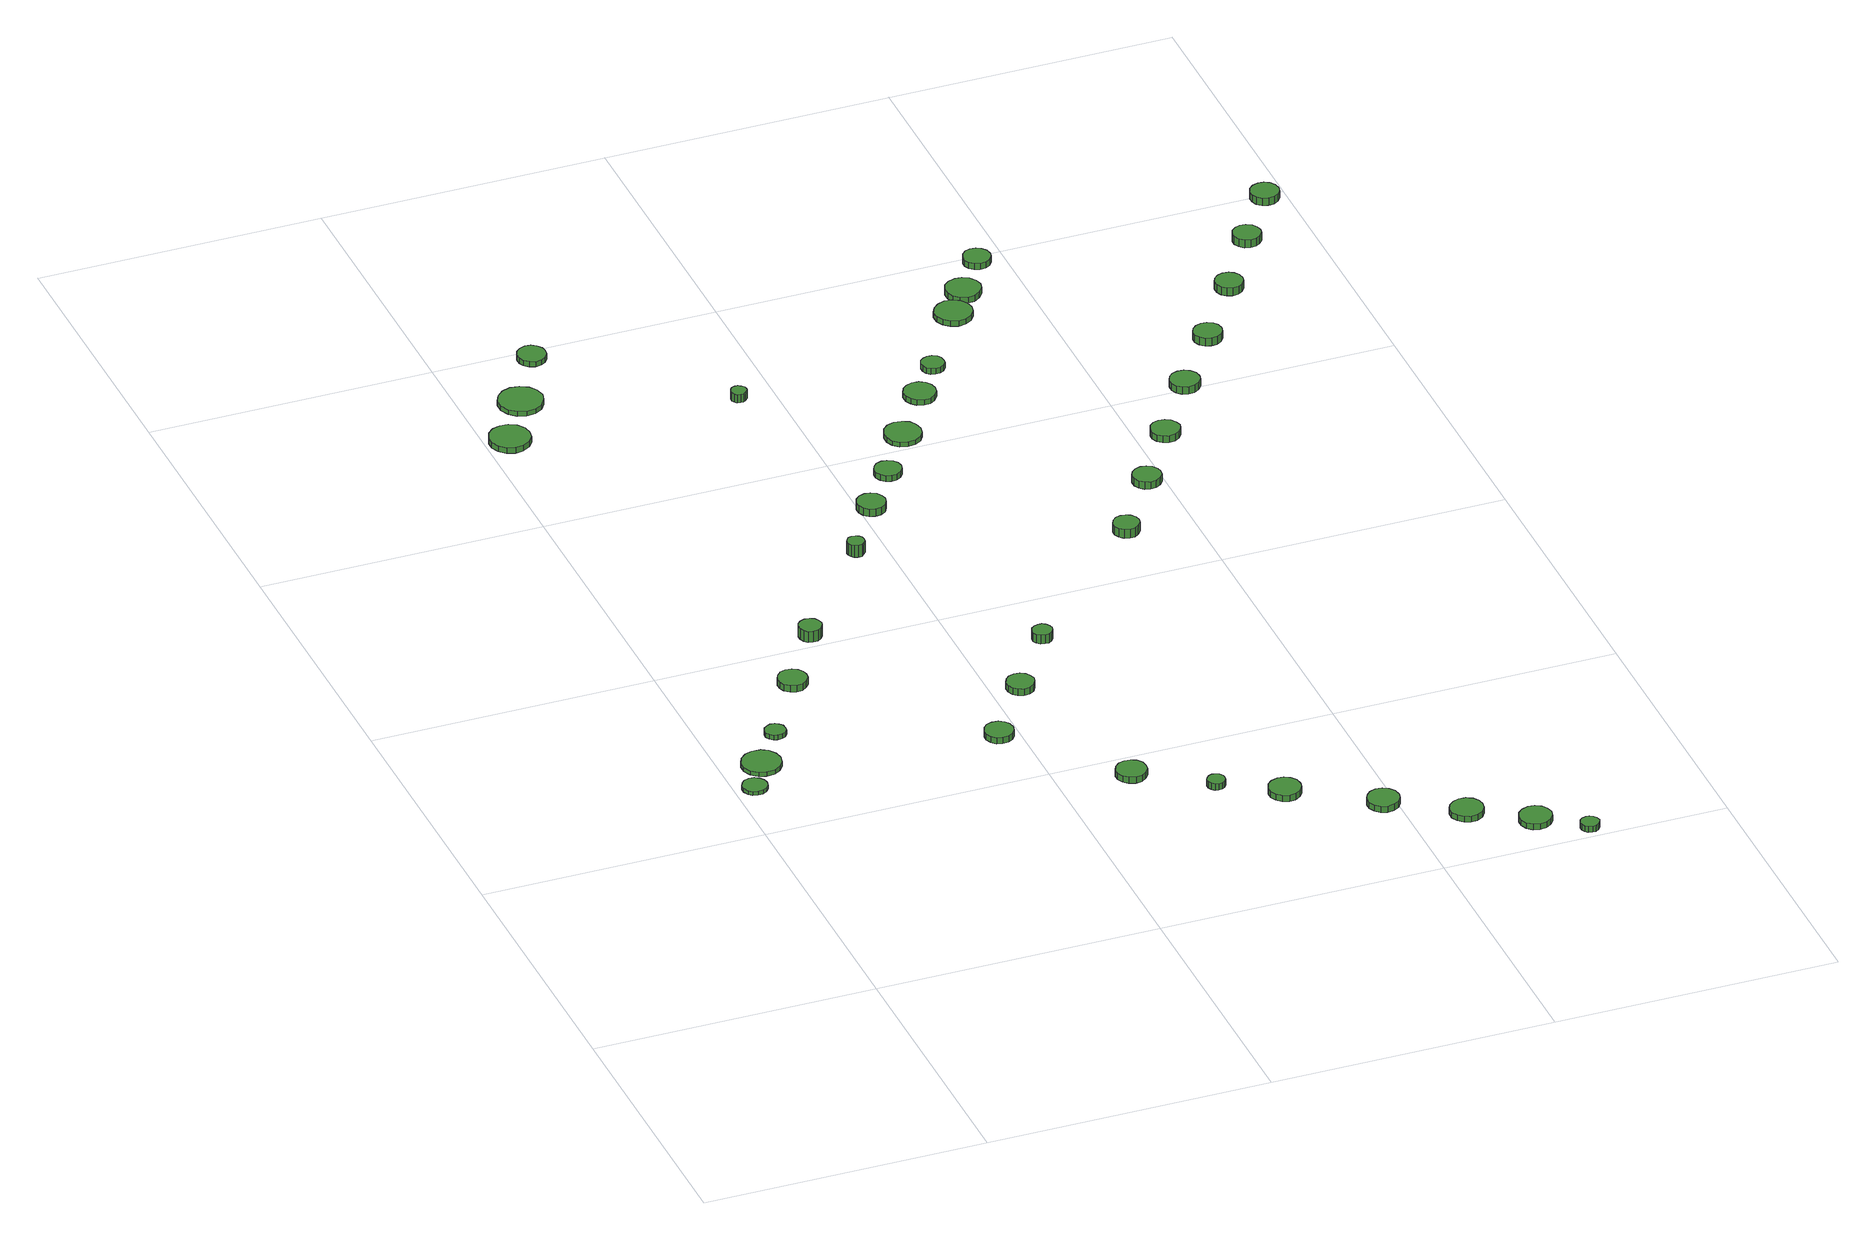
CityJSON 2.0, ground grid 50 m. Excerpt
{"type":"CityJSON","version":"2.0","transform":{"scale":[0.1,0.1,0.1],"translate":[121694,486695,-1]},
"CityObjects":{
"tree1":{"type":"SolitaryVegetationObject","attributes":{"function":"something"},"geometry":[{"type":"MultiSurface","lod":"1","boundaries":[[[0,1,2,3,4,5,6,7,8,9,10,11,12,13,14]],[[15,16,17,18,19,20,21,22,23,24,25,26,27,28,29]],[[0,29,28,1]],[[1,28,27,2]],[[2,27,26,3]],[[3,26,25,4]],[[4,25,24,5]],[[5,24,23,6]],[[6,23,22,7]],[[7,22,21,8]],[[8,21,20,9]],[[9,20,19,10]],[[10,19,18,11]],[[11,18,17,12]],[[12,17,16,13]],[[13,16,15,14]],[[14,15,29,0]]]}]},
"tree2":{"type":"SolitaryVegetationObject","attributes":{"function":"something"},"geometry":[{"type":"MultiSurface","lod":"1","boundaries":[[[30,31,32,33,34,35,36,37,38,39,40,41,42,43,44]],[[45,46,47,48,49,50,51,52,53,54,55,56,57,58,59]],[[30,59,58,31]],[[31,58,57,32]],[[32,57,56,33]],[[33,56,55,34]],[[34,55,54,35]],[[35,54,53,36]],[[36,53,52,37]],[[37,52,51,38]],[[38,51,50,39]],[[39,50,49,40]],[[40,49,48,41]],[[41,48,47,42]],[[42,47,46,43]],[[43,46,45,44]],[[44,45,59,30]]]}]},
"tree3":{"type":"SolitaryVegetationObject","attributes":{"function":"something"},"geometry":[{"type":"MultiSurface","lod":"1","boundaries":[[[60,61,62,63,64,65,66,67,68,69,70,71,72,73,74]],[[75,76,77,78,79,80,81,82,83,84,85,86,87,88,89]],[[60,89,88,61]],[[61,88,87,62]],[[62,87,86,63]],[[63,86,85,64]],[[64,85,84,65]],[[65,84,83,66]],[[66,83,82,67]],[[67,82,81,68]],[[68,81,80,69]],[[69,80,79,70]],[[70,79,78,71]],[[71,78,77,72]],[[72,77,76,73]],[[73,76,75,74]],[[74,75,89,60]]]}]},
"tree4":{"type":"SolitaryVegetationObject","attributes":{"function":"something"},"geometry":[{"type":"MultiSurface","lod":"1","boundaries":[[[90,91,92,93,94,95,96,97,98,99,100,101,102,103,104]],[[105,106,107,108,109,110,111,112,113,114,115,116,117,118,119]],[[90,119,118,91]],[[91,118,117,92]],[[92,117,116,93]],[[93,116,115,94]],[[94,115,114,95]],[[95,114,113,96]],[[96,113,112,97]],[[97,112,111,98]],[[98,111,110,99]],[[99,110,109,100]],[[100,109,108,101]],[[101,108,107,102]],[[102,107,106,103]],[[103,106,105,104]],[[104,105,119,90]]]}]},
"tree5":{"type":"SolitaryVegetationObject","attributes":{"function":"something"},"geometry":[{"type":"MultiSurface","lod":"1","boundaries":[[[120,121,122,123,124,125,126,127,128,129,130,131,132,133,134]],[[135,136,137,138,139,140,141,142,143,144,145,146,147,148,149]],[[120,149,148,121]],[[121,148,147,122]],[[122,147,146,123]],[[123,146,145,124]],[[124,145,144,125]],[[125,144,143,126]],[[126,143,142,127]],[[127,142,141,128]],[[128,141,140,129]],[[129,140,139,130]],[[130,139,138,131]],[[131,138,137,132]],[[132,137,136,133]],[[133,136,135,134]],[[134,135,149,120]]]}]},
"tree6":{"type":"SolitaryVegetationObject","attributes":{"function":"something"},"geometry":[{"type":"MultiSurface","lod":"1","boundaries":[[[150,151,152,153,154,155,156,157,158,159,160,161,162,163,164]],[[165,166,167,168,169,170,171,172,173,174,175,176,177,178,179]],[[150,179,178,151]],[[151,178,177,152]],[[152,177,176,153]],[[153,176,175,154]],[[154,175,174,155]],[[155,174,173,156]],[[156,173,172,157]],[[157,172,171,158]],[[158,171,170,159]],[[159,170,169,160]],[[160,169,168,161]],[[161,168,167,162]],[[162,167,166,163]],[[163,166,165,164]],[[164,165,179,150]]]}]},
"tree7":{"type":"SolitaryVegetationObject","attributes":{"function":"something"},"geometry":[{"type":"MultiSurface","lod":"1","boundaries":[[[180,181,182,183,184,185,186,187,188,189,190,191,192,193,194]],[[195,196,197,198,199,200,201,202,203,204,205,206,207,208,209]],[[180,209,208,181]],[[181,208,207,182]],[[182,207,206,183]],[[183,206,205,184]],[[184,205,204,185]],[[185,204,203,186]],[[186,203,202,187]],[[187,202,201,188]],[[188,201,200,189]],[[189,200,199,190]],[[190,199,198,191]],[[191,198,197,192]],[[192,197,196,193]],[[193,196,195,194]],[[194,195,209,180]]]}]},
"tree8":{"type":"SolitaryVegetationObject","attributes":{"function":"something"},"geometry":[{"type":"MultiSurface","lod":"1","boundaries":[[[210,211,212,213,214,215,216,217,218,219,220,221,222,223,224]],[[225,226,227,228,229,230,231,232,233,234,235,236,237,238,239]],[[210,239,238,211]],[[211,238,237,212]],[[212,237,236,213]],[[213,236,235,214]],[[214,235,234,215]],[[215,234,233,216]],[[216,233,232,217]],[[217,232,231,218]],[[218,231,230,219]],[[219,230,229,220]],[[220,229,228,221]],[[221,228,227,222]],[[222,227,226,223]],[[223,226,225,224]],[[224,225,239,210]]]}]},
"tree9":{"type":"SolitaryVegetationObject","attributes":{"function":"something"},"geometry":[{"type":"MultiSurface","lod":"1","boundaries":[[[240,241,242,243,244,245,246,247,248,249,250,251,252,253,254]],[[255,256,257,258,259,260,261,262,263,264,265,266,267,268,269]],[[240,269,268,241]],[[241,268,267,242]],[[242,267,266,243]],[[243,266,265,244]],[[244,265,264,245]],[[245,264,263,246]],[[246,263,262,247]],[[247,262,261,248]],[[248,261,260,249]],[[249,260,259,250]],[[250,259,258,251]],[[251,258,257,252]],[[252,257,256,253]],[[253,256,255,254]],[[254,255,269,240]]]}]},
"tree10":{"type":"SolitaryVegetationObject","attributes":{"function":"something"},"geometry":[{"type":"MultiSurface","lod":"1","boundaries":[[[270,271,272,273,274,275,276,277,278,279,280,281,282,283,284]],[[285,286,287,288,289,290,291,292,293,294,295,296,297,298,299]],[[270,299,298,271]],[[271,298,297,272]],[[272,297,296,273]],[[273,296,295,274]],[[274,295,294,275]],[[275,294,293,276]],[[276,293,292,277]],[[277,292,291,278]],[[278,291,290,279]],[[279,290,289,280]],[[280,289,288,281]],[[281,288,287,282]],[[282,287,286,283]],[[283,286,285,284]],[[284,285,299,270]]]}]},
"tree11":{"type":"SolitaryVegetationObject","attributes":{"function":"something"},"geometry":[{"type":"MultiSurface","lod":"1","boundaries":[[[300,301,302,303,304,305,306,307,308,309,310,311,312,313,314]],[[315,316,317,318,319,320,321,322,323,324,325,326,327,328,329]],[[300,329,328,301]],[[301,328,327,302]],[[302,327,326,303]],[[303,326,325,304]],[[304,325,324,305]],[[305,324,323,306]],[[306,323,322,307]],[[307,322,321,308]],[[308,321,320,309]],[[309,320,319,310]],[[310,319,318,311]],[[311,318,317,312]],[[312,317,316,313]],[[313,316,315,314]],[[314,315,329,300]]]}]},
"tree12":{"type":"SolitaryVegetationObject","attributes":{"function":"something"},"geometry":[{"type":"MultiSurface","lod":"1","boundaries":[[[330,331,332,333,334,335,336,337,338,339,340,341,342,343,344]],[[345,346,347,348,349,350,351,352,353,354,355,356,357,358,359]],[[330,359,358,331]],[[331,358,357,332]],[[332,357,356,333]],[[333,356,355,334]],[[334,355,354,335]],[[335,354,353,336]],[[336,353,352,337]],[[337,352,351,338]],[[338,351,350,339]],[[339,350,349,340]],[[340,349,348,341]],[[341,348,347,342]],[[342,347,346,343]],[[343,346,345,344]],[[344,345,359,330]]]}]},
"tree13":{"type":"SolitaryVegetationObject","attributes":{"function":"something"},"geometry":[{"type":"MultiSurface","lod":"1","boundaries":[[[360,361,362,363,364,365,366,367,368,369,370,371,372,373,374]],[[375,376,377,378,379,380,381,382,383,384,385,386,387,388,389]],[[360,389,388,361]],[[361,388,387,362]],[[362,387,386,363]],[[363,386,385,364]],[[364,385,384,365]],[[365,384,383,366]],[[366,383,382,367]],[[367,382,381,368]],[[368,381,380,369]],[[369,380,379,370]],[[370,379,378,371]],[[371,378,377,372]],[[372,377,376,373]],[[373,376,375,374]],[[374,375,389,360]]]}]},
"tree14":{"type":"SolitaryVegetationObject","attributes":{"function":"something"},"geometry":[{"type":"MultiSurface","lod":"1","boundaries":[[[390,391,392,393,394,395,396,397,398,399,400,401,402,403,404]],[[405,406,407,408,409,410,411,412,413,414,415,416,417,418,419]],[[390,419,418,391]],[[391,418,417,392]],[[392,417,416,393]],[[393,416,415,394]],[[394,415,414,395]],[[395,414,413,396]],[[396,413,412,397]],[[397,412,411,398]],[[398,411,410,399]],[[399,410,409,400]],[[400,409,408,401]],[[401,408,407,402]],[[402,407,406,403]],[[403,406,405,404]],[[404,405,419,390]]]}]},
"tree15":{"type":"SolitaryVegetationObject","attributes":{"function":"something"},"geometry":[{"type":"MultiSurface","lod":"1","boundaries":[[[420,421,422,423,424,425,426,427,428,429,430,431,432,433,434]],[[435,436,437,438,439,440,441,442,443,444,445,446,447,448,449]],[[420,449,448,421]],[[421,448,447,422]],[[422,447,446,423]],[[423,446,445,424]],[[424,445,444,425]],[[425,444,443,426]],[[426,443,442,427]],[[427,442,441,428]],[[428,441,440,429]],[[429,440,439,430]],[[430,439,438,431]],[[431,438,437,432]],[[432,437,436,433]],[[433,436,435,434]],[[434,435,449,420]]]}]},
"tree16":{"type":"SolitaryVegetationObject","attributes":{"function":"something"},"geometry":[{"type":"MultiSurface","lod":"1","boundaries":[[[450,451,452,453,454,455,456,457,458,459,460,461,462,463,464]],[[465,466,467,468,469,470,471,472,473,474,475,476,477,478,479]],[[450,479,478,451]],[[451,478,477,452]],[[452,477,476,453]],[[453,476,475,454]],[[454,475,474,455]],[[455,474,473,456]],[[456,473,472,457]],[[457,472,471,458]],[[458,471,470,459]],[[459,470,469,460]],[[460,469,468,461]],[[461,468,467,462]],[[462,467,466,463]],[[463,466,465,464]],[[464,465,479,450]]]}]},
"tree17":{"type":"SolitaryVegetationObject","attributes":{"function":"something"},"geometry":[{"type":"MultiSurface","lod":"1","boundaries":[[[480,481,482,483,484,485,486,487,488,489,490,491,492,493,494]],[[495,496,497,498,499,500,501,502,503,504,505,506,507,508,509]],[[480,509,508,481]],[[481,508,507,482]],[[482,507,506,483]],[[483,506,505,484]],[[484,505,504,485]],[[485,504,503,486]],[[486,503,502,487]],[[487,502,501,488]],[[488,501,500,489]],[[489,500,499,490]],[[490,499,498,491]],[[491,498,497,492]],[[492,497,496,493]],[[493,496,495,494]],[[494,495,509,480]]]}]},
"tree18":{"type":"SolitaryVegetationObject","attributes":{"function":"something"}},
"tree19":{"type":"SolitaryVegetationObject","attributes":{"function":"something"},"geometry":[{"type":"MultiSurface","lod":"1","boundaries":[[[510,511,512,513,514,515,516,517,518,519,520,521,522,523,524]],[[525,526,527,528,529,530,531,532,533,534,535,536,537,538,539]],[[510,539,538,511]],[[511,538,537,512]],[[512,537,536,513]],[[513,536,535,514]],[[514,535,534,515]],[[515,534,533,516]],[[516,533,532,517]],[[517,532,531,518]],[[518,531,530,519]],[[519,530,529,520]],[[520,529,528,521]],[[521,528,527,522]],[[522,527,526,523]],[[523,526,525,524]],[[524,525,539,510]]]}]},
"tree20":{"type":"SolitaryVegetationObject","attributes":{"function":"something"},"geometry":[{"type":"MultiSurface","lod":"1","boundaries":[[[540,541,542,543,544,545,546,547,548,549,550,551,552,553,554]],[[555,556,557,558,559,560,561,562,563,564,565,566,567,568,569]],[[540,569,568,541]],[[541,568,567,542]],[[542,567,566,543]],[[543,566,565,544]],[[544,565,564,545]],[[545,564,563,546]],[[546,563,562,547]],[[547,562,561,548]],[[548,561,560,549]],[[549,560,559,550]],[[550,559,558,551]],[[551,558,557,552]],[[552,557,556,553]],[[553,556,555,554]],[[554,555,569,540]]]}]},
"tree21":{"type":"SolitaryVegetationObject","attributes":{"function":"something"}},
"tree22":{"type":"SolitaryVegetationObject","attributes":{"function":"something"},"geometry":[{"type":"MultiSurface","lod":"1","boundaries":[[[570,571,572,573,574,575,576,577,578,579,580,581,582,583,584]],[[585,586,587,588,589,590,591,592,593,594,595,596,597,598,599]],[[570,599,598,571]],[[571,598,597,572]],[[572,597,596,573]],[[573,596,595,574]],[[574,595,594,575]],[[575,594,593,576]],[[576,593,592,577]],[[577,592,591,578]],[[578,591,590,579]],[[579,590,589,580]],[[580,589,588,581]],[[581,588,587,582]],[[582,587,586,583]],[[583,586,585,584]],[[584,585,599,570]]]}]},
"tree23":{"type":"SolitaryVegetationObject","attributes":{"function":"something"}},
"tree24":{"type":"SolitaryVegetationObject","attributes":{"function":"something"},"geometry":[{"type":"MultiSurface","lod":"1","boundaries":[[[600,601,602,603,604,605,606,607,608,609,610,611,612,613,614]],[[615,616,617,618,619,620,621,622,623,624,625,626,627,628,629]],[[600,629,628,601]],[[601,628,627,602]],[[602,627,626,603]],[[603,626,625,604]],[[604,625,624,605]],[[605,624,623,606]],[[606,623,622,607]],[[607,622,621,608]],[[608,621,620,609]],[[609,620,619,610]],[[610,619,618,611]],[[611,618,617,612]],[[612,617,616,613]],[[613,616,615,614]],[[614,615,629,600]]]}]},
"tree25":{"type":"SolitaryVegetationObject","attributes":{"function":"something"},"geometry":[{"type":"MultiSurface","lod":"1","boundaries":[[[630,631,632,633,634,635,636,637,638,639,640,641,642,643,644]],[[645,646,647,648,649,650,651,652,653,654,655,656,657,658,659]],[[630,659,658,631]],[[631,658,657,632]],[[632,657,656,633]],[[633,656,655,634]],[[634,655,654,635]],[[635,654,653,636]],[[636,653,652,637]],[[637,652,651,638]],[[638,651,650,639]],[[639,650,649,640]],[[640,649,648,641]],[[641,648,647,642]],[[642,647,646,643]],[[643,646,645,644]],[[644,645,659,630]]]}]},
"tree26":{"type":"SolitaryVegetationObject","attributes":{"function":"something"},"geometry":[{"type":"MultiSurface","lod":"1","boundaries":[[[660,661,662,663,664,665,666,667,668,669,670,671,672,673,674]],[[675,676,677,678,679,680,681,682,683,684,685,686,687,688,689]],[[660,689,688,661]],[[661,688,687,662]],[[662,687,686,663]],[[663,686,685,664]],[[664,685,684,665]],[[665,684,683,666]],[[666,683,682,667]],[[667,682,681,668]],[[668,681,680,669]],[[669,680,679,670]],[[670,679,678,671]],[[671,678,677,672]],[[672,677,676,673]],[[673,676,675,674]],[[674,675,689,660]]]}]},
"tree27":{"type":"SolitaryVegetationObject","attributes":{"function":"something"},"geometry":[{"type":"MultiSurface","lod":"1","boundaries":[[[690,691,692,693,694,695,696,697,698,699,700,701,702,703,704]],[[705,706,707,708,709,710,711,712,713,714,715,716,717,718,719]],[[690,719,718,691]],[[691,718,717,692]],[[692,717,716,693]],[[693,716,715,694]],[[694,715,714,695]],[[695,714,713,696]],[[696,713,712,697]],[[697,712,711,698]],[[698,711,710,699]],[[699,710,709,700]],[[700,709,708,701]],[[701,708,707,702]],[[702,707,706,703]],[[703,706,705,704]],[[704,705,719,690]]]}]},
"tree28":{"type":"SolitaryVegetationObject","attributes":{"function":"something"},"geometry":[{"type":"MultiSurface","lod":"1","boundaries":[[[720,721,722,723,724,725,726,727,728,729,730,731,732,733,734]],[[735,736,737,738,739,740,741,742,743,744,745,746,747,748,749]],[[720,749,748,721]],[[721,748,747,722]],[[722,747,746,723]],[[723,746,745,724]],[[724,745,744,725]],[[725,744,743,726]],[[726,743,742,727]],[[727,742,741,728]],[[728,741,740,729]],[[729,740,739,730]],[[730,739,738,731]],[[731,738,737,732]],[[732,737,736,733]],[[733,736,735,734]],[[734,735,749,720]]]}]},
"tree29":{"type":"SolitaryVegetationObject","attributes":{"function":"something"},"geometry":[{"type":"MultiSurface","lod":"1","boundaries":[[[750,751,752,753,754,755,756,757,758,759,760,761,762,763,764]],[[765,766,767,768,769,770,771,772,773,774,775,776,777,778,779]],[[750,779,778,751]],[[751,778,777,752]],[[752,777,776,753]],[[753,776,775,754]],[[754,775,774,755]],[[755,774,773,756]],[[756,773,772,757]],[[757,772,771,758]],[[758,771,770,759]],[[759,770,769,760]],[[760,769,768,761]],[[761,768,767,762]],[[762,767,766,763]],[[763,766,765,764]],[[764,765,779,750]]]}]},
"tree30":{"type":"SolitaryVegetationObject","attributes":{"function":"something"},"geometry":[{"type":"MultiSurface","lod":"1","boundaries":[[[780,781,782,783,784,785,786,787,788,789,790,791,792,793,794]],[[795,796,797,798,799,800,801,802,803,804,805,806,807,808,809]],[[780,809,808,781]],[[781,808,807,782]],[[782,807,806,783]],[[783,806,805,784]],[[784,805,804,785]],[[785,804,803,786]],[[786,803,802,787]],[[787,802,801,788]],[[788,801,800,789]],[[789,800,799,790]],[[790,799,798,791]],[[791,798,797,792]],[[792,797,796,793]],[[793,796,795,794]],[[794,795,809,780]]]}]},
"tree31":{"type":"SolitaryVegetationObject","attributes":{"function":"something"},"geometry":[{"type":"MultiSurface","lod":"1","boundaries":[[[810,811,812,813,814,815,816,817,818,819,820,821,822,823,824]],[[825,826,827,828,829,830,831,832,833,834,835,836,837,838,839]],[[810,839,838,811]],[[811,838,837,812]],[[812,837,836,813]],[[813,836,835,814]],[[814,835,834,815]],[[815,834,833,816]],[[816,833,832,817]],[[817,832,831,818]],[[818,831,830,819]],[[819,830,829,820]],[[820,829,828,821]],[[821,828,827,822]],[[822,827,826,823]],[[823,826,825,824]],[[824,825,839,810]]]}]},
"tree32":{"type":"SolitaryVegetationObject","attributes":{"function":"something"},"geometry":[{"type":"MultiSurface","lod":"1","boundaries":[[[840,841,842,843,844,845,846,847,848,849,850,851,852,853,854]],[[855,856,857,858,859,860,861,862,863,864,865,866,867,868,869]],[[840,869,868,841]],[[841,868,867,842]],[[842,867,866,843]],[[843,866,865,844]],[[844,865,864,845]],[[845,864,863,846]],[[846,863,862,847]],[[847,862,861,848]],[[848,861,860,849]],[[849,860,859,850]],[[850,859,858,851]],[[851,858,857,852]],[[852,857,856,853]],[[853,856,855,854]],[[854,855,869,840]]]}]},
"tree33":{"type":"SolitaryVegetationObject","attributes":{"function":"something"},"geometry":[{"type":"MultiSurface","lod":"1","boundaries":[[[870,871,872,873,874,875,876,877,878,879,880,881,882,883,884]],[[885,886,887,888,889,890,891,892,893,894,895,896,897,898,899]],[[870,899,898,871]],[[871,898,897,872]],[[872,897,896,873]],[[873,896,895,874]],[[874,895,894,875]],[[875,894,893,876]],[[876,893,892,877]],[[877,892,891,878]],[[878,891,890,879]],[[879,890,889,880]],[[880,889,888,881]],[[881,888,887,882]],[[882,887,886,883]],[[883,886,885,884]],[[884,885,899,870]]]}]},
"tree34":{"type":"SolitaryVegetationObject","attributes":{"function":"something"},"geometry":[{"type":"MultiSurface","lod":"1","boundaries":[[[900,901,902,903,904,905,906,907,908,909,910,911,912,913,914]],[[915,916,917,918,919,920,921,922,923,924,925,926,927,928,929]],[[900,929,928,901]],[[901,928,927,902]],[[902,927,926,903]],[[903,926,925,904]],[[904,925,924,905]],[[905,924,923,906]],[[906,923,922,907]],[[907,922,921,908]],[[908,921,920,909]],[[909,920,919,910]],[[910,919,918,911]],[[911,918,917,912]],[[912,917,916,913]],[[913,916,915,914]],[[914,915,929,900]]]}]},
"tree35":{"type":"SolitaryVegetationObject","attributes":{"function":"something"},"geometry":[{"type":"MultiSurface","lod":"1","boundaries":[[[930,931,932,933,934,935,936,937,938,939,940,941,942,943,944]],[[945,946,947,948,949,950,951,952,953,954,955,956,957,958,959]],[[930,959,958,931]],[[931,958,957,932]],[[932,957,956,933]],[[933,956,955,934]],[[934,955,954,935]],[[935,954,953,936]],[[936,953,952,937]],[[937,952,951,938]],[[938,951,950,939]],[[939,950,949,940]],[[940,949,948,941]],[[941,948,947,942]],[[942,947,946,943]],[[943,946,945,944]],[[944,945,959,930]]]}]},
"tree36":{"type":"SolitaryVegetationObject","attributes":{"function":"something"},"geometry":[{"type":"MultiSurface","lod":"1","boundaries":[[[960,961,962,963,964,965,966,967,968,969,970,971,972,973,974]],[[975,976,977,978,979,980,981,982,983,984,985,986,987,988,989]],[[960,989,988,961]],[[961,988,987,962]],[[962,987,986,963]],[[963,986,985,964]],[[964,985,984,965]],[[965,984,983,966]],[[966,983,982,967]],[[967,982,981,968]],[[968,981,980,969]],[[969,980,979,970]],[[970,979,978,971]],[[971,978,977,972]],[[972,977,976,973]],[[973,976,975,974]],[[974,975,989,960]]]}]},
"tree37":{"type":"SolitaryVegetationObject","attributes":{"function":"something"},"geometry":[{"type":"MultiSurface","lod":"1","boundaries":[[[990,991,992,993,994,995,996,997,998,999,1000,1001,1002,1003,1004]],[[1005,1006,1007,1008,1009,1010,1011,1012,1013,1014,1015,1016,1017,1018,1019]],[[990,1019,1018,991]],[[991,1018,1017,992]],[[992,1017,1016,993]],[[993,1016,1015,994]],[[994,1015,1014,995]],[[995,1014,1013,996]],[[996,1013,1012,997]],[[997,1012,1011,998]],[[998,1011,1010,999]],[[999,1010,1009,1000]],[[1000,1009,1008,1001]],[[1001,1008,1007,1002]],[[1002,1007,1006,1003]],[[1003,1006,1005,1004]],[[1004,1005,1019,990]]]}]},
"tree38":{"type":"SolitaryVegetationObject","attributes":{"function":"something"},"geometry":[{"type":"MultiSurface","lod":"1","boundaries":[[[1020,1021,1022,1023,1024,1025,1026,1027,1028,1029,1030,1031,1032,1033,1034]],[[1035,1036,1037,1038,1039,1040,1041,1042,1043,1044,1045,1046,1047,1048,1049]],[[1020,1049,1048,1021]],[[1021,1048,1047,1022]],[[1022,1047,1046,1023]],[[1023,1046,1045,1024]],[[1024,1045,1044,1025]],[[1025,1044,1043,1026]],[[1026,1043,1042,1027]],[[1027,1042,1041,1028]],[[1028,1041,1040,1029]],[[1029,1040,1039,1030]],[[1030,1039,1038,1031]],[[1031,1038,1037,1032]],[[1032,1037,1036,1033]],[[1033,1036,1035,1034]],[[1034,1035,1049,1020]]]}]},
"tree39":{"type":"SolitaryVegetationObject","attributes":{"function":"something"},"geometry":[{"type":"MultiSurface","lod":"1","boundaries":[[[1050,1051,1052,1053,1054,1055,1056,1057,1058,1059,1060,1061,1062,1063,1064]],[[1065,1066,1067,1068,1069,1070,1071,1072,1073,1074,1075,1076,1077,1078,1079]],[[1050,1079,1078,1051]],[[1051,1078,1077,1052]],[[1052,1077,1076,1053]],[[1053,1076,1075,1054]],[[1054,1075,1074,1055]],[[1055,1074,1073,1056]],[[1056,1073,1072,1057]],[[1057,1072,1071,1058]],[[1058,1071,1070,1059]],[[1059,1070,1069,1060]],[[1060,1069,1068,1061]],[[1061,1068,1067,1062]],[[1062,1067,1066,1063]],[[1063,1066,1065,1064]],[[1064,1065,1079,1050]]]}]}
},
"vertices":[
[55,632,15],[53,641,15],[48,648,15],[40,653,15],[31,654,15],[22,651,15],[16,645,15],[12,637,15],[12,628,15],[16,619,15],[22,613,15],[31,611,15],[40,612,15],[48,616,15],[53,623,15],[53,623,8],[48,616,8],[40,612,8],[31,611,8],[22,613,8],[16,619,8],[12,628,8],[12,637,8],[16,645,8],[22,651,8],[31,654,8],[40,653,8],[48,648,8],[53,641,8],[55,632,8],
[103,693,16],[100,707,16],[92,719,16],[80,726,16],[65,727,16],[52,723,16],[41,713,16],[35,700,16],[35,686,16],[41,673,16],[52,663,16],[65,659,16],[80,660,16],[92,668,16],[100,679,16],[100,679,8],[92,668,8],[80,660,8],[65,659,8],[52,663,8],[41,673,8],[35,686,8],[35,700,8],[41,713,8],[52,723,8],[65,727,8],[80,726,8],[92,719,8],[100,707,8],[103,693,8],
[142,773,17],[141,780,17],[136,786,17],[130,790,17],[122,791,17],[115,788,17],[109,783,17],[106,777,17],[106,769,17],[109,762,17],[115,757,17],[122,755,17],[130,756,17],[136,759,17],[141,765,17],[141,765,8],[136,759,8],[130,756,8],[122,755,8],[115,757,8],[109,762,8],[106,769,8],[106,777,8],[109,783,8],[115,788,8],[122,791,8],[130,790,8],[136,786,8],[141,780,8],[142,773,8],
[231,904,21],[229,914,21],[223,922,21],[214,928,21],[203,929,21],[193,926,21],[185,918,21],[181,909,21],[181,898,21],[185,889,21],[193,882,21],[203,878,21],[214,879,21],[223,885,21],[229,893,21],[229,893,8],[223,885,8],[214,879,8],[203,878,8],[193,882,8],[185,889,8],[181,898,8],[181,909,8],[185,918,8],[193,926,8],[203,929,8],[214,928,8],[223,922,8],[229,914,8],[231,904,8],
[77,1757,17],[74,1771,17],[65,1784,17],[52,1791,17],[38,1792,17],[24,1788,17],[13,1778,17],[7,1764,17],[7,1750,17],[13,1736,17],[24,1726,17],[38,1721,17],[52,1723,17],[65,1730,17],[74,1742,17],[74,1742,6],[65,1730,6],[52,1723,6],[38,1721,6],[24,1726,6],[13,1736,6],[7,1750,6],[7,1764,6],[13,1778,6],[24,1788,6],[38,1792,6],[52,1791,6],[65,1784,6],[74,1771,6],[77,1757,6],
[307,1030,28],[305,1038,28],[300,1045,28],[293,1049,28],[284,1050,28],[276,1047,28],[270,1042,28],[267,1034,28],[267,1026,28],[270,1018,28],[276,1012,28],[284,1010,28],[293,1011,28],[300,1015,28],[305,1022,28],[305,1022,7],[300,1015,7],[293,1011,7],[284,1010,7],[276,1012,7],[270,1018,7],[267,1026,7],[267,1034,7],[270,1042,7],[276,1047,7],[284,1050,7],[293,1049,7],[300,1045,7],[305,1038,7],[307,1030,7],
[490,636,19],[488,646,19],[482,654,19],[473,660,19],[462,661,19],[452,658,19],[445,651,19],[441,641,19],[441,631,19],[445,621,19],[452,614,19],[462,611,19],[473,612,19],[482,617,19],[488,626,19],[488,626,7],[482,617,7],[473,612,7],[462,611,7],[452,614,7],[445,621,7],[441,631,7],[441,641,7],[445,651,7],[452,658,7],[462,661,7],[473,660,7],[482,654,7],[488,646,7],[490,636,7],
[139,1858,15],[135,1874,15],[126,1886,15],[112,1894,15],[96,1896,15],[81,1891,15],[69,1880,15],[62,1866,15],[62,1850,15],[69,1835,15],[81,1824,15],[96,1819,15],[112,1821,15],[126,1829,15],[135,1842,15],[135,1842,6],[126,1829,6],[112,1821,6],[96,1819,6],[81,1824,6],[69,1835,6],[62,1850,6],[62,1866,6],[69,1880,6],[81,1891,6],[96,1896,6],[112,1894,6],[126,1886,6],[135,1874,6],[139,1858,6],
[651,447,19],[649,458,19],[642,467,19],[633,472,19],[622,473,19],[611,470,19],[603,462,19],[598,452,19],[598,441,19],[603,431,19],[611,424,19],[622,420,19],[633,421,19],[642,427,19],[649,436,19],[649,436,7],[642,427,7],[633,421,7],[622,420,7],[611,424,7],[603,431,7],[598,441,7],[598,452,7],[603,462,7],[611,470,7],[622,473,7],[633,472,7],[642,467,7],[649,458,7],[651,447,7],
[191,1978,16],[189,1988,16],[183,1996,16],[174,2002,16],[164,2003,16],[154,1999,16],[146,1992,16],[142,1983,16],[142,1972,16],[146,1963,16],[154,1956,16],[164,1952,16],[174,1954,16],[183,1959,16],[189,1967,16],[189,1967,6],[183,1959,6],[174,1954,6],[164,1952,6],[154,1956,6],[146,1963,6],[142,1972,6],[142,1983,6],[146,1992,6],[154,1999,6],[164,2003,6],[174,2002,6],[183,1996,6],[189,1988,6],[191,1978,6],
[575,758,20],[572,768,20],[567,776,20],[558,781,20],[548,782,20],[538,779,20],[531,772,20],[527,763,20],[527,753,20],[531,743,20],[538,737,20],[548,734,20],[558,735,20],[567,740,20],[572,748,20],[572,748,7],[567,740,7],[558,735,7],[548,734,7],[538,737,7],[531,743,7],[527,753,7],[527,763,7],[531,772,7],[538,779,7],[548,782,7],[558,781,7],[567,776,7],[572,768,7],[575,758,7],
[463,1237,30],[462,1243,30],[458,1248,30],[453,1251,30],[446,1252,30],[440,1250,30],[436,1246,30],[433,1240,30],[433,1234,30],[436,1228,30],[440,1224,30],[446,1222,30],[453,1222,30],[458,1226,30],[462,1231,30],[462,1231,7],[458,1226,7],[453,1222,7],[446,1222,7],[440,1224,7],[436,1228,7],[433,1234,7],[433,1240,7],[436,1246,7],[440,1250,7],[446,1252,7],[453,1251,7],[458,1248,7],[462,1243,7],[463,1237,7],
[758,367,19],[757,373,19],[753,379,19],[747,382,19],[741,383,19],[735,381,19],[730,376,19],[727,370,19],[727,364,19],[730,358,19],[735,353,19],[741,351,19],[747,352,19],[753,355,19],[757,361,19],[757,361,7],[753,355,7],[747,352,7],[741,351,7],[735,353,7],[730,358,7],[727,364,7],[727,370,7],[730,376,7],[735,381,7],[741,383,7],[747,382,7],[753,379,7],[757,373,7],[758,367,7],
[656,884,24],[654,891,24],[650,897,24],[644,901,24],[637,901,24],[630,899,24],[624,894,24],[621,888,24],[621,880,24],[624,874,24],[630,869,24],[637,867,24],[644,867,24],[650,871,24],[654,877,24],[654,877,7],[650,871,7],[644,867,7],[637,867,7],[630,869,7],[624,874,7],[621,880,7],[621,888,7],[624,894,7],[630,899,7],[637,901,7],[644,901,7],[650,897,7],[654,891,7],[656,884,7],
[545,1352,21],[543,1362,21],[537,1371,21],[528,1376,21],[518,1377,21],[508,1374,21],[500,1367,21],[496,1357,21],[496,1347,21],[500,1337,21],[508,1330,21],[518,1327,21],[528,1328,21],[537,1333,21],[543,1342,21],[543,1342,7],[537,1333,7],[528,1328,7],[518,1327,7],[508,1330,7],[500,1337,7],[496,1347,7],[496,1357,7],[500,1367,7],[508,1374,7],[518,1377,7],[528,1376,7],[537,1371,7],[543,1362,7],[545,1352,7],
[867,305,19],[865,317,19],[858,326,19],[848,332,19],[837,333,19],[825,329,19],[817,322,19],[812,311,19],[812,299,19],[817,289,19],[825,281,19],[837,277,19],[848,278,19],[858,284,19],[865,294,19],[865,294,7],[858,284,7],[848,278,7],[837,277,7],[825,281,7],[817,289,7],[812,299,7],[812,311,7],[817,322,7],[825,329,7],[837,333,7],[848,332,7],[858,326,7],[865,317,7],[867,305,7],
[453,1742,22],[452,1748,22],[448,1752,22],[443,1755,22],[438,1756,22],[432,1754,22],[428,1750,22],[426,1745,22],[426,1739,22],[428,1734,22],[432,1730,22],[438,1729,22],[443,1729,22],[448,1732,22],[452,1737,22],[452,1737,6],[448,1732,6],[443,1729,6],[438,1729,6],[432,1730,6],[428,1734,6],[426,1739,6],[426,1745,6],[428,1750,6],[432,1754,6],[438,1756,6],[443,1755,6],[448,1752,6],[452,1748,6],[453,1742,6],
[608,1441,17],[606,1450,17],[600,1458,17],[591,1463,17],[582,1464,17],[572,1461,17],[565,1454,17],[561,1446,17],[561,1436,17],[565,1427,17],[572,1420,17],[582,1417,17],[591,1418,17],[600,1423,17],[606,1431,17],[606,1431,6],[600,1423,6],[591,1418,6],[582,1417,6],[572,1420,6],[565,1427,6],[561,1436,6],[561,1446,6],[565,1454,6],[572,1461,6],[582,1464,6],[591,1463,6],[600,1458,6],[606,1450,6],[608,1441,6],
[1005,214,20],[1003,225,20],[996,235,20],[986,241,20],[974,242,20],[963,238,20],[955,230,20],[950,220,20],[950,208,20],[955,198,20],[963,190,20],[974,186,20],[986,188,20],[996,193,20],[1003,203,20],[1003,203,8],[996,193,8],[986,188,8],[974,186,8],[963,190,8],[955,198,8],[950,208,8],[950,220,8],[955,230,8],[963,238,8],[974,242,8],[986,241,8],[996,235,8],[1003,225,8],[1005,214,8],
[680,1537,15],[677,1550,15],[670,1561,15],[658,1567,15],[645,1569,15],[632,1565,15],[622,1556,15],[617,1544,15],[617,1530,15],[622,1518,15],[632,1509,15],[645,1505,15],[658,1507,15],[670,1513,15],[677,1524,15],[677,1524,6],[670,1513,6],[658,1507,6],[645,1505,6],[632,1509,6],[622,1518,6],[617,1530,6],[617,1544,6],[622,1556,6],[632,1565,6],[645,1569,6],[658,1567,6],[670,1561,6],[677,1550,6],[680,1537,6],
[1123,138,19],[1121,149,19],[1114,159,19],[1103,165,19],[1091,166,19],[1080,162,19],[1071,154,19],[1066,144,19],[1066,132,19],[1071,121,19],[1080,113,19],[1091,109,19],[1103,110,19],[1114,116,19],[1121,126,19],[1121,126,8],[1114,116,8],[1103,110,8],[1091,109,8],[1080,113,8],[1071,121,8],[1066,132,8],[1066,144,8],[1071,154,8],[1080,162,8],[1091,166,8],[1103,165,8],[1114,159,8],[1121,149,8],[1123,138,8],
[746,1640,16],[744,1651,16],[737,1661,16],[727,1667,16],[715,1668,16],[704,1664,16],[696,1657,16],[691,1646,16],[691,1634,16],[696,1624,16],[704,1616,16],[715,1612,16],[727,1613,16],[737,1619,16],[744,1629,16],[744,1629,6],[737,1619,6],[727,1613,6],[715,1612,6],[704,1616,6],[696,1624,6],[691,1634,6],[691,1646,6],[696,1657,6],[704,1664,6],[715,1668,6],[727,1667,6],[737,1661,6],[744,1651,6],[746,1640,6],
[1220,75,19],[1217,86,19],[1210,96,19],[1200,102,19],[1188,103,19],[1177,99,19],[1168,91,19],[1164,81,19],[1164,69,19],[1168,58,19],[1177,50,19],[1188,46,19],[1200,48,19],[1210,54,19],[1217,63,19],[1217,63,8],[1210,54,8],[1200,48,8],[1188,46,8],[1177,50,8],[1168,58,8],[1164,69,8],[1164,81,8],[1168,91,8],[1177,99,8],[1188,103,8],[1200,102,8],[1210,96,8],[1217,86,8],[1220,75,8],
[908,1136,24],[906,1145,24],[900,1153,24],[892,1157,24],[883,1158,24],[874,1156,24],[867,1149,24],[863,1141,24],[863,1131,24],[867,1123,24],[874,1116,24],[883,1113,24],[892,1114,24],[900,1119,24],[906,1127,24],[906,1127,7],[900,1119,7],[892,1114,7],[883,1113,7],[874,1116,7],[867,1123,7],[863,1131,7],[863,1141,7],[867,1149,7],[874,1156,7],[883,1158,7],[892,1157,7],[900,1153,7],[906,1145,7],[908,1136,7],
[1284,24,19],[1282,31,19],[1278,36,19],[1272,40,19],[1266,40,19],[1259,38,19],[1254,34,19],[1251,27,19],[1251,21,19],[1254,14,19],[1259,10,19],[1266,8,19],[1272,8,19],[1278,12,19],[1282,17,19],[1282,17,8],[1278,12,8],[1272,8,8],[1266,8,8],[1259,10,8],[1254,14,8],[1251,21,8],[1251,27,8],[1254,34,8],[1259,38,8],[1266,40,8],[1272,40,8],[1278,36,8],[1282,31,8],[1284,24,8],
[789,1712,17],[788,1720,17],[783,1727,17],[775,1731,17],[767,1732,17],[759,1729,17],[753,1724,17],[750,1716,17],[750,1708,17],[753,1700,17],[759,1695,17],[767,1692,17],[775,1693,17],[783,1697,17],[788,1704,17],[788,1704,6],[783,1697,6],[775,1693,6],[767,1692,6],[759,1695,6],[753,1700,6],[750,1708,6],[750,1716,6],[753,1724,6],[759,1729,6],[767,1732,6],[775,1731,6],[783,1727,6],[788,1720,6],[789,1712,6],
[996,1263,21],[994,1273,21],[988,1282,21],[979,1287,21],[969,1288,21],[959,1285,21],[951,1278,21],[947,1269,21],[947,1258,21],[951,1249,21],[959,1242,21],[969,1239,21],[979,1240,21],[988,1245,21],[994,1253,21],[994,1253,7],[988,1245,7],[979,1240,7],[969,1239,7],[959,1242,7],[951,1249,7],[947,1258,7],[947,1269,7],[951,1278,7],[959,1285,7],[969,1288,7],[979,1287,7],[988,1282,7],[994,1273,7],[996,1263,7],
[891,1846,16],[888,1859,16],[880,1870,16],[868,1877,16],[855,1879,16],[842,1874,16],[832,1865,16],[826,1853,16],[826,1839,16],[832,1827,16],[842,1818,16],[855,1813,16],[868,1815,16],[880,1822,16],[888,1833,16],[888,1833,6],[880,1822,6],[868,1815,6],[855,1813,6],[842,1818,6],[832,1827,6],[826,1839,6],[826,1853,6],[832,1865,6],[842,1874,6],[855,1879,6],[868,1877,6],[880,1870,6],[888,1859,6],[891,1846,6],
[1077,1384,20],[1074,1394,20],[1068,1403,20],[1059,1408,20],[1048,1409,20],[1038,1406,20],[1030,1399,20],[1026,1389,20],[1026,1379,20],[1030,1369,20],[1038,1362,20],[1048,1359,20],[1059,1360,20],[1068,1365,20],[1074,1374,20],[1074,1374,7],[1068,1365,7],[1059,1360,7],[1048,1359,7],[1038,1362,7],[1030,1369,7],[1026,1379,7],[1026,1389,7],[1030,1399,7],[1038,1406,7],[1048,1409,7],[1059,1408,7],[1068,1403,7],[1074,1394,7],[1077,1384,7],
[929,1904,17],[926,1916,17],[918,1927,17],[907,1933,17],[895,1934,17],[882,1930,17],[873,1922,17],[868,1910,17],[868,1897,17],[873,1886,17],[882,1877,17],[895,1873,17],[907,1874,17],[918,1881,17],[926,1891,17],[926,1891,6],[918,1881,6],[907,1874,6],[895,1873,6],[882,1877,6],[873,1886,6],[868,1897,6],[868,1910,6],[873,1922,6],[882,1930,6],[895,1934,6],[907,1933,6],[918,1927,6],[926,1916,6],[929,1904,6],
[977,1983,18],[975,1993,18],[969,2001,18],[960,2006,18],[950,2007,18],[941,2004,18],[934,1997,18],[930,1988,18],[930,1978,18],[934,1969,18],[941,1963,18],[950,1960,18],[960,1961,18],[969,1966,18],[975,1974,18],[975,1974,6],[969,1966,6],[960,1961,6],[950,1960,6],[941,1963,6],[934,1969,6],[930,1978,6],[930,1988,6],[934,1997,6],[941,2004,6],[950,2007,6],[960,2006,6],[969,2001,6],[975,1993,6],[977,1983,6],
[1161,1510,20],[1159,1521,20],[1152,1530,20],[1143,1535,20],[1132,1536,20],[1122,1533,20],[1114,1526,20],[1110,1516,20],[1110,1505,20],[1114,1495,20],[1122,1488,20],[1132,1485,20],[1143,1486,20],[1152,1491,20],[1159,1500,20],[1159,1500,6],[1152,1491,6],[1143,1486,6],[1132,1485,6],[1122,1488,6],[1114,1495,6],[1110,1505,6],[1110,1516,6],[1114,1526,6],[1122,1533,6],[1132,1536,6],[1143,1535,6],[1152,1530,6],[1159,1521,6],[1161,1510,6],
[1247,1631,21],[1245,1641,21],[1239,1649,21],[1230,1654,21],[1220,1655,21],[1210,1652,21],[1202,1645,21],[1198,1636,21],[1198,1626,21],[1202,1617,21],[1210,1610,21],[1220,1607,21],[1230,1608,21],[1239,1613,21],[1245,1621,21],[1245,1621,6],[1239,1613,6],[1230,1608,6],[1220,1607,6],[1210,1610,6],[1202,1617,6],[1198,1626,6],[1198,1636,6],[1202,1645,6],[1210,1652,6],[1220,1655,6],[1230,1654,6],[1239,1649,6],[1245,1641,6],[1247,1631,6],
[1335,1761,20],[1333,1771,20],[1327,1779,20],[1319,1784,20],[1308,1785,20],[1299,1782,20],[1291,1775,20],[1287,1766,20],[1287,1756,20],[1291,1746,20],[1299,1740,20],[1308,1736,20],[1319,1738,20],[1327,1743,20],[1333,1751,20],[1333,1751,5],[1327,1743,5],[1319,1738,5],[1308,1736,5],[1299,1740,5],[1291,1746,5],[1287,1756,5],[1287,1766,5],[1291,1775,5],[1299,1782,5],[1308,1785,5],[1319,1784,5],[1327,1779,5],[1333,1771,5],[1335,1761,5],
[1415,1885,20],[1413,1894,20],[1407,1903,20],[1398,1908,20],[1388,1909,20],[1379,1906,20],[1371,1899,20],[1367,1890,20],[1367,1880,20],[1371,1871,20],[1379,1864,20],[1388,1861,20],[1398,1862,20],[1407,1867,20],[1413,1875,20],[1413,1875,5],[1407,1867,5],[1398,1862,5],[1388,1861,5],[1379,1864,5],[1371,1871,5],[1367,1880,5],[1367,1890,5],[1371,1899,5],[1379,1906,5],[1388,1909,5],[1398,1908,5],[1407,1903,5],[1413,1894,5],[1415,1885,5],
[1489,1992,20],[1487,2002,20],[1481,2011,20],[1472,2016,20],[1462,2017,20],[1452,2014,20],[1444,2007,20],[1440,1997,20],[1440,1987,20],[1444,1978,20],[1452,1971,20],[1462,1968,20],[1472,1969,20],[1481,1974,20],[1487,1982,20],[1487,1982,6],[1481,1974,6],[1472,1969,6],[1462,1968,6],[1452,1971,6],[1444,1978,6],[1440,1987,6],[1440,1997,6],[1444,2007,6],[1452,2014,6],[1462,2017,6],[1472,2016,6],[1481,2011,6],[1487,2002,6],[1489,1992,6]
]}
